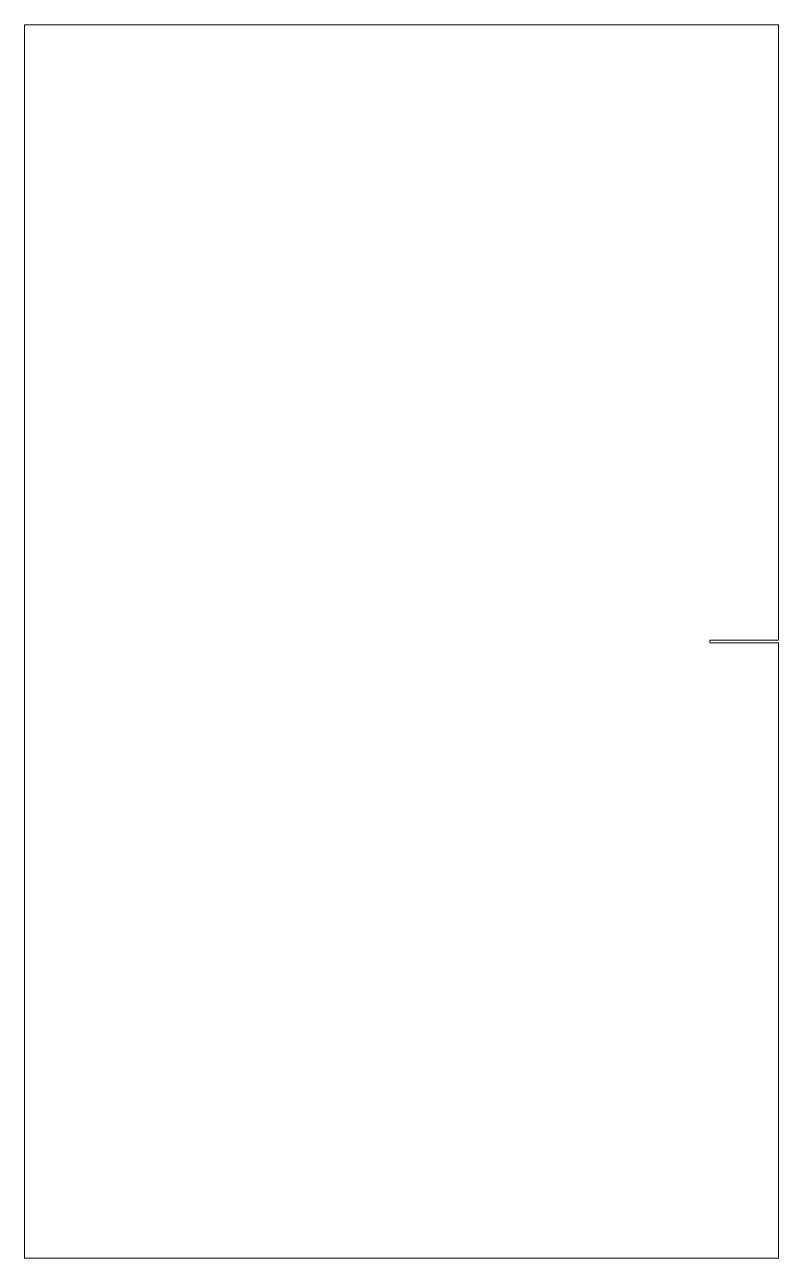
# Model space of a CAD drawing. Header units: millimetres. Extents: x 2 to 7.5, y -27 to -18.
import ezdxf

# ---------------------------------------------------------------- set-up
doc = ezdxf.new("R2010")
doc.units = ezdxf.units.MM

msp = doc.modelspace()

# ---------------------------------------------------------------- linework, layer by layer
at = {"color": 7, "linetype": 'Continuous', "lineweight": 15}
for p, q in [((2, -27), (2, -18)), ((7.5, -18), (2, -18)), ((7.5, -18), (7.5, -22.49)), ((7, -22.51), (7, -22.49)), ((7.5, -22.49), (7, -22.49)), ((7.5, -22.51), (7, -22.51)), ((7.5, -22.51), (7.5, -27)), ((7.5, -27), (2, -27))]:
    msp.add_line(p, q, dxfattribs=at)

doc.saveas('drawing.dxf')
